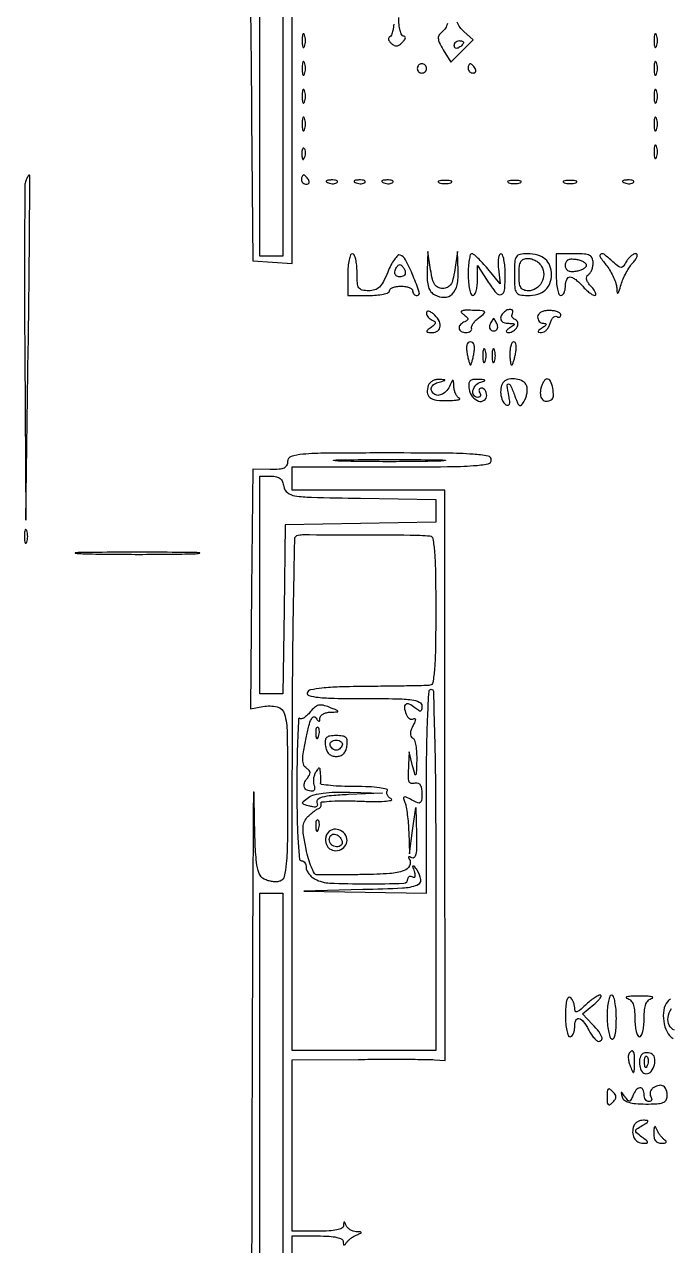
# Model space of a CAD drawing. Extents: x 21 to 512, y 29 to 785.
# Drawn here: x 21.2 to 160.5, y 222.9 to 486.5 of the extents above; entities that cross this region are included whole.
import ezdxf

# ---------------------------------------------------------------- set-up
doc = ezdxf.new("R2010")
doc.units = 0
doc.header["$MEASUREMENT"] = 0

msp = doc.modelspace()

# ---------------------------------------------------------------- linework, layer by layer
for points in [[(70.000114, 706.75, -0.000064), (70.026936, 552.551649, -0.002407)], [(254.013845, 563.209735, 0.000011), (254.016678, 584.980248, 0.000571)], [(254.000125, 508.75, 0.000018), (254.008642, 537.806015, 0.000026)], [(291.537705, 95.946429, -0.000003), (280.018619, 95.954561, -0.000002), (266.451701, 95.964286, -0.000002), (253.030786, 95.974017, -0.000004), (242, 95.982143)], [(69.742451, 493.061718, -0.015459), (70.026669, 486.471388, -0.000903), (70.235385, 466.362809), (70.5, 435.5), (74.75, 435.192502), (79, 434.885004), (79, 463.442502), (79, 492)], [(100.93431, 486.558794, -0.030733), (100.735191, 485.219271, -0.031188), (100.449147, 484.191201, -0.22438), (100.098522, 483.833333, 0.190444), (99.856117, 483.61616, 0.167246), (99.811008, 483.277558, 0.105138), (99.995423, 482.851496, 0.052646), (100.385658, 482.409418, 0.06916), (101.010462, 481.977999, 0.143033), (101.588748, 481.87153, 0.128857), (102.174517, 482.090923, 0.051237), (102.826562, 482.659418, 0.034438), (103.268196, 483.202752, 0.114545), (103.440134, 483.62637, 0.26122), (103.343619, 483.887887, 0.178414), (103.039427, 484, -0.290766), (102.637485, 484.255329, -0.046209), (102.305332, 485.175, -0.039041), (102.075286, 486.467121, -0.024542), (102, 488)], [(112.562488, 486.727069, -0.04307), (112.081919, 485.688729, -0.08987), (111.510598, 485.008796, 0.058966), (110.766371, 484.226206, 0.169715), (110.5437, 483.522008, 0.108854), (110.767821, 482.632502, 0.017473), (111.62926, 481.050467), (113.237323, 478.328232), (115.665387, 480.756296), (118.093451, 483.18436), (116.046725, 484.959475, -0.062484), (115.263192, 485.832301, -0.043032), (114.601226, 486.986508, -0.043213)], [(79, 220), (79, 225), (84.5, 225, -0.014236), (86.965728, 224.92978, -0.041508), (88.650705, 224.692486, -0.06852), (89.679898, 224.305444, -0.271924), (90.015313, 223.75, 0.032927), (90.05675, 223.220367, 0.317453), (90.203689, 223.065363, 0.27388), (90.421304, 223.141688, 0.027504), (90.765313, 223.600056, -0.055286), (91.154583, 224.06288, -0.029751), (91.724811, 224.544701, -0.02924), (92.371863, 224.97198, -0.040378), (93, 225.271109, 0.007959), (93.821466, 225.598874, 0.372485), (93.895856, 225.748231, 0.321499), (93.757502, 225.86421, 0.007048), (92.833333, 225.921053, -0.066802), (92.158453, 226.044375, -0.058853), (91.508087, 226.343997, -0.061888), (90.978657, 226.765948, -0.097999), (90.662281, 227.25, 0.009076), (90.382013, 227.909806, 0.295955), (90.242982, 228, 0.382689), (90.135242, 227.903389, 0.011437), (90.078947, 227.25, -0.26364), (89.71771, 226.696975, -0.06414), (88.653815, 226.310407, -0.040552), (86.950128, 226.071438, -0.014575), (84.5, 226), (79, 226), (79, 244.5), (79, 263), (93.25, 263.110691, -0.001306), (98.87296, 263.139682, -0.001743), (103.978492, 263.134871, -0.001216), (108.25976, 263.105496, -0.01795), (109.761888, 263.037568), (112.023777, 262.853753), (111.984707, 324.426877), (111.945637, 386), (95.472819, 386), (79, 386), (79, 388.5), (79, 391), (100.5, 391, 0.002008), (112.527554, 391.048294, 0.015407), (118.166667, 391.267442, 0.027792), (121.30133, 391.662043, 0.362199), (122, 392.5, 0.363766), (121.295503, 393.340203, 0.026801), (118.083333, 393.732955, 0.015065), (112.318097, 393.951839, 0.001955), (100, 394, 0.001551), (86.457283, 393.957999, 0.018989), (81.286353, 393.729416, 0.056905), (78.758848, 393.228008, 0.326201), (78, 392.188616, -0.113329), (77.796932, 391.304197, -0.172372), (77.240912, 390.756325, -0.093587), (76.173732, 390.483832, -0.019936), (74.25, 390.438616), (70.5, 390.5), (70.232875, 364.630149), (69.965749, 338.760298), (72.669494, 339.277152, -0.109713), (75.752352, 339.18566, -0.26762), (77.324323, 337.657688, -0.065857), (77.91091, 333.642928, -0.003389), (78, 320.5, -0.002507), (77.948687, 310.264651, -0.018259), (77.720253, 305.359827, -0.035749), (77.291118, 302.604782, -0.249597), (76.427558, 301.610575, -0.078555), (75.687133, 301.453053, -0.042996), (74.757551, 301.483841, -0.041527), (73.795392, 301.680938, -0.05163), (72.950539, 302.026471, -0.183284), (71.873313, 303.262503, -0.059414), (71.297494, 305.660921, -0.022713), (70.976313, 310.144261, -0.002328), (70.748383, 320.772885, 0.987869), (70.619692, 320.772295, 0.000655), (70.472005, 297.381722, 0.000537), (70.332849, 261.972076, 0.000253), (70.225401, 216.25)], [(160.676292, 276.11202, 0.078108), (160.050187, 275.560472, 0.135761), (159.241157, 273.762617, 0.075816), (159.2372, 271.345504, 0.076153), (159.951899, 269.049068, 0.140321), (161.25, 267.605977, 0.131634)], [(161.547699, 269.387492, -0.180751), (160.426072, 270.478978, -0.148332), (160.179863, 272.143402, -0.102871), (160.888921, 274.069845, -0.118372)]]:
    msp.add_lwpolyline(points, format="xyb")
msp.add_lwpolyline([(77, 494), (77, 465.25), (77, 436.5), (74.5, 436.5), (72, 436.5), (72, 516.619736)])
for points in [[(81.157895, 483, 0.017491), (81.189089, 482.10856, 0.078554), (81.306058, 481.601562, 0.447206), (81.474999, 481.540618, 0.174857), (81.662281, 481.75, 0.057986), (81.818615, 482.320008, 0.037979), (81.87034, 483, 0.037979), (81.818615, 483.679992, 0.057986), (81.662281, 484.25, 0.174857), (81.474999, 484.459382, 0.447206), (81.306058, 484.398438, 0.078554), (81.189089, 483.89144, 0.017491)], [(116, 482.559017, -0.151918), (115.934461, 482.34829, -0.038439), (115.70625, 482.066025, -0.035638), (115.382774, 481.768994, -0.029505), (115, 481.5, -0.082592), (114.6179, 481.343488, -0.161196), (114.29375, 481.3746, -0.182303), (114.078288, 481.586039, -0.108972), (114, 481.940983, -0.093332), (114.076123, 482.345238, -0.09642), (114.29375, 482.688914, -0.099167), (114.618444, 482.918938, -0.105053), (115, 483, -0.042167), (115.382849, 482.967655, -0.061769), (115.70625, 482.870461, -0.081139), (115.92554, 482.727648, -0.210953)], [(157.157895, 483, 0.017491), (157.189089, 482.10856, 0.078554), (157.306058, 481.601562, 0.447206), (157.474999, 481.540618, 0.174857), (157.662281, 481.75, 0.057986), (157.818615, 482.320008, 0.037979), (157.87034, 483, 0.037979), (157.818615, 483.679992, 0.057986), (157.662281, 484.25, 0.174857), (157.474999, 484.459382, 0.447206), (157.306058, 484.398438, 0.078554), (157.189089, 483.89144, 0.017491)], [(81.157895, 477, 0.017491), (81.189089, 476.10856, 0.078554), (81.306058, 475.601562, 0.447206), (81.474999, 475.540618, 0.174857), (81.662281, 475.75, 0.057986), (81.818615, 476.320008, 0.037979), (81.87034, 477, 0.037979), (81.818615, 477.679992, 0.057986), (81.662281, 478.25, 0.174857), (81.474999, 478.459382, 0.447206), (81.306058, 478.398438, 0.078554), (81.189089, 477.89144, 0.017491)], [(106, 477, 0.099038), (106.076342, 476.618362, 0.097945), (106.29375, 476.29375, 0.097945), (106.618362, 476.076342, 0.099038), (107, 476, 0.099038), (107.381638, 476.076342, 0.097945), (107.70625, 476.29375, 0.097945), (107.923658, 476.618362, 0.099038), (108, 477, 0.099038), (107.923658, 477.381638, 0.097945), (107.70625, 477.70625, 0.097945), (107.381638, 477.923658, 0.099038), (107, 478, 0.099038), (106.618362, 477.923658, 0.097945), (106.29375, 477.70625, 0.097945), (106.076342, 477.381638, 0.099038)], [(117, 477, 0.105053), (117.081062, 476.618444, 0.099167), (117.311086, 476.29375, 0.09642), (117.654762, 476.076123, 0.093332), (118.059017, 476, 0.108972), (118.413961, 476.078288, 0.182303), (118.6254, 476.29375, 0.161196), (118.656512, 476.6179, 0.082592), (118.5, 477, 0.029505), (118.231006, 477.382774, 0.035638), (117.933975, 477.70625, 0.038439), (117.65171, 477.934461, 0.151918), (117.440983, 478, 0.210953), (117.272352, 477.92554, 0.081139), (117.129539, 477.70625, 0.061769), (117.032345, 477.382849, 0.042167)], [(157.157895, 477, 0.017491), (157.189089, 476.10856, 0.078554), (157.306058, 475.601562, 0.447206), (157.474999, 475.540618, 0.174857), (157.662281, 475.75, 0.057986), (157.818615, 476.320008, 0.037979), (157.87034, 477, 0.037979), (157.818615, 477.679992, 0.057986), (157.662281, 478.25, 0.174857), (157.474999, 478.459382, 0.447206), (157.306058, 478.398438, 0.078554), (157.189089, 477.89144, 0.017491)], [(81.157895, 471, 0.017491), (81.189089, 470.10856, 0.078554), (81.306058, 469.601562, 0.447206), (81.474999, 469.540618, 0.174857), (81.662281, 469.75, 0.057986), (81.818615, 470.320008, 0.037979), (81.87034, 471, 0.037979), (81.818615, 471.679992, 0.057986), (81.662281, 472.25, 0.174857), (81.474999, 472.459382, 0.447206), (81.306058, 472.398438, 0.078554), (81.189089, 471.89144, 0.017491)], [(157.157895, 471, 0.017491), (157.189089, 470.10856, 0.078554), (157.306058, 469.601562, 0.447206), (157.474999, 469.540618, 0.174857), (157.662281, 469.75, 0.057986), (157.818615, 470.320008, 0.037979), (157.87034, 471, 0.037979), (157.818615, 471.679992, 0.057986), (157.662281, 472.25, 0.174857), (157.474999, 472.459382, 0.447206), (157.306058, 472.398438, 0.078554), (157.189089, 471.89144, 0.017491)], [(81.157895, 465, 0.017491), (81.189089, 464.10856, 0.078554), (81.306058, 463.601562, 0.447206), (81.474999, 463.540618, 0.174857), (81.662281, 463.75, 0.057986), (81.818615, 464.320008, 0.037979), (81.87034, 465, 0.037979), (81.818615, 465.679992, 0.057986), (81.662281, 466.25, 0.174857), (81.474999, 466.459382, 0.447206), (81.306058, 466.398438, 0.078554), (81.189089, 465.89144, 0.017491)], [(157.157895, 465, 0.017491), (157.189089, 464.10856, 0.078554), (157.306058, 463.601562, 0.447206), (157.474999, 463.540618, 0.174857), (157.662281, 463.75, 0.057986), (157.818615, 464.320008, 0.037979), (157.87034, 465, 0.037979), (157.818615, 465.679992, 0.057986), (157.662281, 466.25, 0.174857), (157.474999, 466.459382, 0.447206), (157.306058, 466.398438, 0.078554), (157.189089, 465.89144, 0.017491)], [(81.078947, 458.416667, 0.018894), (81.137993, 457.670344, 0.168741), (81.279315, 457.37858, 0.470617), (81.461564, 457.395823, 0.054073), (81.683114, 457.8125, 0.051402), (81.839148, 458.359369, 0.05415), (81.876576, 458.916927, 0.060344), (81.797407, 459.402231, 0.126455), (81.604167, 459.729167, 0.296942), (81.385309, 459.77538, 0.208169), (81.200665, 459.592839, 0.077125), (81.089945, 459.112848, 0.028489)], [(157.157895, 459, 0.017491), (157.189089, 458.10856, 0.078554), (157.306058, 457.601562, 0.447206), (157.474999, 457.540618, 0.174857), (157.662281, 457.75, 0.057986), (157.818615, 458.320008, 0.037979), (157.87034, 459, 0.037979), (157.818615, 459.679992, 0.057986), (157.662281, 460.25, 0.174857), (157.474999, 460.459382, 0.447206), (157.306058, 460.398438, 0.078554), (157.189089, 459.89144, 0.017491)], [(21.455718, 452.7452, 0.089934), (21.263527, 451.729569, 0.000447), (21.193123, 441.285407, 0.002019), (21.17159, 429.383743, 0.001275), (21.237941, 415.4952), (21.501676, 379.5), (22.000838, 416.750397, 0.000708), (22.172022, 431.034075, 0.001181), (22.270714, 443.058373, 0.000056), (22.332797, 453.885733, 0.416275), (22.218615, 454.000397, 0.234978), (22.082706, 453.932553, 0.025029), (21.878443, 453.631519, 0.026665), (21.660649, 453.225947, 0.018274)], [(81, 453, 0.105053), (81.081062, 452.618444, 0.099167), (81.311086, 452.29375, 0.09642), (81.654762, 452.076123, 0.093332), (82.059017, 452, 0.108972), (82.413961, 452.078288, 0.182303), (82.6254, 452.29375, 0.161196), (82.656512, 452.6179, 0.082592), (82.5, 453, 0.029505), (82.231006, 453.382774, 0.035638), (81.933975, 453.70625, 0.038439), (81.65171, 453.934461, 0.151918), (81.440983, 454, 0.210953), (81.272352, 453.92554, 0.081139), (81.129539, 453.70625, 0.061769), (81.032345, 453.382849, 0.042167)], [(86.8125, 452.316886, 0.051402), (87.359369, 452.160852, 0.05415), (87.916927, 452.123424, 0.060344), (88.402231, 452.202593, 0.126455), (88.729167, 452.395833, 0.296942), (88.77538, 452.614691, 0.208169), (88.592839, 452.799335, 0.077125), (88.112848, 452.910055, 0.028489), (87.416667, 452.921053, 0.018894), (86.670344, 452.862007, 0.168741), (86.37858, 452.720685, 0.470617), (86.395823, 452.538436, 0.054073)], [(92.8125, 452.316886, 0.051402), (93.359369, 452.160852, 0.05415), (93.916927, 452.123424, 0.060344), (94.402231, 452.202593, 0.126455), (94.729167, 452.395833, 0.296942), (94.77538, 452.614691, 0.208169), (94.592839, 452.799335, 0.077125), (94.112848, 452.910055, 0.028489), (93.416667, 452.921053, 0.018894), (92.670344, 452.862007, 0.168741), (92.37858, 452.720685, 0.470617), (92.395823, 452.538436, 0.054073)], [(98.8125, 452.316886, 0.051402), (99.359369, 452.160852, 0.05415), (99.916927, 452.123424, 0.060344), (100.402231, 452.202593, 0.126455), (100.729167, 452.395833, 0.296942), (100.77538, 452.614691, 0.208169), (100.592839, 452.799335, 0.077125), (100.112848, 452.910055, 0.028489), (99.416667, 452.921053, 0.018894), (98.670344, 452.862007, 0.168741), (98.37858, 452.720685, 0.470617), (98.395823, 452.538436, 0.054073)], [(110.75, 452.337719, 0.057986), (111.320008, 452.181385, 0.037979), (112, 452.12966, 0.037979), (112.679992, 452.181385, 0.057986), (113.25, 452.337719, 0.174857), (113.459382, 452.525001, 0.447206), (113.398438, 452.693942, 0.078554), (112.89144, 452.810911, 0.017491), (112, 452.842105, 0.017491), (111.10856, 452.810911, 0.078554), (110.601562, 452.693942, 0.447206), (110.540618, 452.525001, 0.174857)], [(125.75, 452.337719, 0.057986), (126.320008, 452.181385, 0.037979), (127, 452.12966, 0.037979), (127.679992, 452.181385, 0.057986), (128.25, 452.337719, 0.174857), (128.459382, 452.525001, 0.447206), (128.398438, 452.693942, 0.078554), (127.89144, 452.810911, 0.017491), (127, 452.842105, 0.017491), (126.10856, 452.810911, 0.078554), (125.601562, 452.693942, 0.447206), (125.540618, 452.525001, 0.174857)], [(137.75, 452.337719, 0.057986), (138.320008, 452.181385, 0.037979), (139, 452.12966, 0.037979), (139.679992, 452.181385, 0.057986), (140.25, 452.337719, 0.174857), (140.459382, 452.525001, 0.447206), (140.398438, 452.693942, 0.078554), (139.89144, 452.810911, 0.017491), (139, 452.842105, 0.017491), (138.10856, 452.810911, 0.078554), (137.601562, 452.693942, 0.447206), (137.540618, 452.525001, 0.174857)], [(150.8125, 452.316886, 0.051402), (151.359369, 452.160852, 0.05415), (151.916927, 452.123424, 0.060344), (152.402231, 452.202593, 0.126455), (152.729167, 452.395833, 0.296942), (152.77538, 452.614691, 0.208169), (152.592839, 452.799335, 0.077125), (152.112848, 452.910055, 0.028489), (151.416667, 452.921053, 0.018894), (150.670344, 452.862007, 0.168741), (150.37858, 452.720685, 0.470617), (150.395823, 452.538436, 0.054073)], [(91, 432.5), (91, 428), (95.5, 428, 0.020945), (97.224757, 428.072283, 0.033738), (98.678125, 428.29375, 0.036969), (99.732972, 428.611488, 0.31052), (100, 429, -0.226478), (100.182831, 429.382936, -0.074992), (100.734375, 429.70625, -0.057076), (101.542644, 429.926884, -0.038131), (102.5, 430, -0.038131), (103.457356, 429.926884, -0.057076), (104.265625, 429.70625, -0.074992), (104.817169, 429.382936, -0.226478), (105, 429, 0.094842), (105.07306, 428.618298, 0.09686), (105.281705, 428.29375, 0.098869), (105.593063, 428.076492, 0.1034), (105.958994, 428, 0.512667), (106.443608, 428.67405, 0.018062), (105.119629, 432.188914, 0.018746), (103.48596, 435.715162, 0.196915), (102.304636, 436.731788, 0.280616), (101.795268, 436.614986, 0.042937), (101.085082, 435.792745, 0.037485), (100.329423, 434.564785, 0.024031), (99.633319, 433.041593, -0.023107), (98.697632, 430.98411, -0.08083), (97.836737, 429.814045, -0.116317), (96.834916, 429.208659, -0.078151), (95.508097, 429, -0.05404), (94.113594, 429.151158, -0.201356), (93.406756, 429.648709, -0.124516), (93.075016, 430.676204, -0.016137), (93, 433, 0.023598), (92.92761, 434.532944, 0.037669), (92.70625, 435.825, 0.04382), (92.387127, 436.748945, 0.295869), (92, 437, 0.31052), (91.611488, 436.732972, 0.036969), (91.29375, 435.678125, 0.033738), (91.072283, 434.224757, 0.020945)], [(108.141905, 433.285184, 0.022652), (108.165893, 431.224515, 0.06244), (108.427805, 429.798593, 0.090851), (108.952777, 428.808598, 0.103017), (109.775823, 428.119976, 0.12446), (111.879863, 427.596711, 0.200368), (113.557153, 428.304662, 0.144308), (114.601334, 430.265767, 0.059169), (114.858095, 433.29969), (114.716189, 437.5), (114.108095, 433.5, -0.021568), (113.711712, 431.482464, -0.085374), (113.212567, 430.326012, -0.14232), (112.506001, 429.718379, -0.107289), (111.5, 429.5, -0.107289), (110.493999, 429.718379, -0.14232), (109.787433, 430.326012, -0.085374), (109.288288, 431.482464, -0.021568), (108.891905, 433.5), (108.283811, 437.5)], [(117, 432.5, 0.020945), (117.072283, 430.775243, 0.033738), (117.29375, 429.321875, 0.036969), (117.611488, 428.267028, 0.31052), (118, 428, 0.265986), (118.386149, 428.22106, 0.056987), (118.711199, 428.954687, 0.045411), (118.937739, 430.004829, 0.02914), (119.016847, 431.25), (119.033694, 434.5), (121.115048, 431.25, 0.023307), (123.025035, 428.553071, 0.314623), (124.119592, 428.216472, 0.301347), (124.850435, 429.131191, 0.022188), (125, 432.5, 0.019405), (124.933034, 434.224862, 0.031407), (124.727641, 435.678125, 0.032946), (124.433904, 436.743345, 0.319187), (124.07282, 437, 0.303288), (123.742324, 436.779221, 0.057351), (123.532606, 436.045313, 0.044181), (123.453256, 434.995681, 0.026663), (123.535794, 433.75), (123.925948, 430.5), (121.212974, 433.759015, 0.012773), (120.119115, 435.006787, 0.017953), (119.076624, 436.058046, 0.014334), (118.173542, 436.85816, 0.178967), (117.75, 437.009015, 0.337292), (117.455852, 436.779479, 0.023183), (117.220313, 435.680773, 0.025545), (117.054089, 434.225706, 0.015668)], [(127, 432.5, 0.012309), (127.06817, 429.731301, 0.127526), (127.405556, 428.651786, 0.213217), (128.158693, 428.143083, 0.043506), (129.8, 428, 0.066501), (132.008687, 428.295066, 0.112406), (133.649163, 429.168994, 0.123804), (134.648893, 430.596091, 0.091436), (135, 432.5, 0.091436), (134.648893, 434.403909, 0.123804), (133.649163, 435.831006, 0.112406), (132.008687, 436.704934, 0.066501), (129.8, 437, 0.043506), (128.158693, 436.856917, 0.213217), (127.405556, 436.348214, 0.127526), (127.06817, 435.268699, 0.012309)], [(132.865518, 434.275823, -0.130228), (133.310982, 432.539987, -0.124362), (132.851108, 430.777585, -0.127634), (131.623635, 429.477278, -0.141001), (129.964816, 429, -0.091502), (128.986746, 429.180501, -0.175332), (128.390344, 429.695334, -0.105632), (128.082105, 430.68809, -0.022645), (128, 432.5, -0.022703), (128.082075, 434.306697, -0.104777), (128.389308, 435.301353, -0.174503), (128.982256, 435.818156, -0.093108), (129.95031, 436, -0.077675), (130.767892, 435.872218, -0.056065), (131.611155, 435.493523, -0.055911), (132.351802, 434.935362, -0.075914)], [(136, 432.5, 0.020945), (136.072283, 430.775243, 0.033738), (136.29375, 429.321875, 0.036969), (136.611488, 428.267028, 0.31052), (137, 428, 0.191087), (137.381882, 428.151477, 0.088204), (137.70625, 428.5875, 0.068025), (137.926307, 429.234582, 0.048028), (138, 430, -0.048517), (138.074444, 430.765395, -0.068517), (138.296625, 431.4125, -0.088701), (138.6242, 431.848364, -0.189564), (139.009787, 432, -0.127085), (139.510716, 431.870589, -0.032011), (140.225983, 431.4125, -0.030587), (141.002283, 430.765521, -0.026696), (141.732028, 430, 0.02472), (142.456087, 429.234415, 0.029121), (143.215443, 428.5875, 0.030089), (143.907926, 428.126621, 0.132534), (144.377228, 428, 0.367479), (144.57581, 428.168735, 0.139619), (144.530693, 428.558337, 0.060226), (144.185999, 429.170192, 0.02556), (143.589845, 429.900723, -0.033354), (142.904575, 430.767678, -0.088133), (142.57863, 431.485219, -0.147656), (142.602538, 432.045851, -0.172019), (142.934857, 432.45974, 0.106288), (143.343189, 432.852022, 0.051232), (143.687114, 433.494824, 0.04754), (143.921048, 434.267728, 0.049765), (144, 435.059017, 0.101924), (143.798103, 436.039162, 0.180092), (143.234797, 436.628689, 0.095616), (142.125666, 436.925073, 0.017619), (140, 437), (136, 437)], [(142.5, 434.5, -0.193098), (142.336986, 434.093637, -0.069458), (141.839063, 433.699882, -0.056112), (141.111213, 433.376325, -0.041303), (140.25, 433.180449, -0.04615), (139.235757, 433.13087, -0.12236), (138.544437, 433.334837, -0.161672), (138.143128, 433.792563, -0.100145), (138, 434.5, -0.100145), (138.143128, 435.207437, -0.161672), (138.544437, 435.665163, -0.12236), (139.235757, 435.86913, -0.04615), (140.25, 435.819551, -0.041303), (141.111213, 435.623675, -0.056112), (141.839063, 435.300118, -0.069458), (142.336986, 434.906363, -0.193098)], [(146.92742, 434.365141, -0.032328), (147.727053, 433.20103, -0.027687), (148.416428, 431.88295, -0.028642), (148.908405, 430.611737, -0.067949), (149.085953, 429.615141, 0.015485), (149.159444, 428.590218, 0.591136), (149.329638, 428.518163, 0.149026), (149.558697, 428.847533, 0.005158), (150.028206, 430.35745, -0.030428), (150.480831, 431.589785, -0.020742), (151.136084, 432.93146, -0.020953), (151.879036, 434.17741, -0.039013), (152.597241, 435.10745, 0.030567), (153.178941, 435.835012, 0.075834), (153.482178, 436.444063, 0.180141), (153.464542, 436.828171, 0.300716), (153.204678, 437, 0.122977), (152.711654, 436.876877, 0.051487), (152.139799, 436.492052, 0.046753), (151.583728, 435.932346, 0.044654), (151.131679, 435.270814, -0.029951), (150.496496, 434.280034, -0.239641), (150.027638, 434.041627, -0.171109), (149.457411, 434.242655, -0.014424), (148.253248, 435.270814, 0.016206), (146.344832, 436.88857, 0.328628), (145.629856, 436.914124, 0.412864), (145.513205, 436.302333, 0.017961)], [(102.905454, 432.145833, -0.105435), (101.971294, 432.032286, -0.21625), (101.342919, 432.387974, -0.203585), (101.173645, 433.11717, -0.095285), (101.524864, 434.040232, -0.060422), (101.915023, 434.5284, -0.226851), (102.276151, 434.651965, -0.186249), (102.650668, 434.454721, -0.040481), (103.092954, 433.856763, -0.059411), (103.358425, 433.28882, -0.10734), (103.411849, 432.780462, -0.141913), (103.250559, 432.389303, -0.142632)], [(108, 424.205778, 0.105376), (108.092727, 423.770681, 0.065059), (108.367188, 423.322915, 0.060931), (108.772066, 422.930898, 0.065615), (109.25, 422.659464, -0.068328), (109.771084, 422.35979, -0.274217), (109.901057, 422.031686, -0.172412), (109.686265, 421.63811, -0.02856), (109, 421.091444, 0.011504), (108.163925, 420.470823, 0.292297), (108.073311, 420.215056, 0.33149), (108.268171, 420.050143, 0.013356), (109.25, 420.015313, 0.163938), (110.419898, 420.398123, 0.220188), (110.94377, 421.365978, 0.152901), (110.614666, 422.706204, 0.083651), (109.5, 424, 0.032634), (108.881953, 424.448246, 0.10688), (108.410393, 424.619997, 0.243419), (108.123281, 424.518042, 0.190254)], [(116.039519, 423.86297, -0.028658), (116.712459, 423.335553, -0.179739), (116.915734, 422.957248, -0.274555), (116.781517, 422.638484, -0.062809), (116.25, 422.340536, 0.104685), (115.317645, 421.710755, 0.222182), (115.041014, 420.905368, 0.250343), (115.486728, 420.249674, 0.121387), (116.5, 420, 0.061692), (117.05537, 420.068785, 0.098541), (117.485938, 420.273017, 0.13259), (117.72498, 420.576105, 0.168295), (117.75, 420.929418, -0.170096), (117.783792, 421.383987, -0.050352), (118.130514, 422.001252, -0.044161), (118.688972, 422.663376, -0.035288), (119.39643, 423.273075, 0.017184), (120.485477, 424.14501, 0.431702), (120.501375, 424.488619, 0.189689), (120.041407, 424.697924, 0.005923), (117.935949, 424.782758, 0.010518), (116.275446, 424.795029, 0.109924), (115.616686, 424.638967, 0.473274), (115.544542, 424.337825, 0.078762)], [(124.666667, 424.333333, 0.093259), (124.080466, 423.475415, 0.21461), (124.087633, 422.710598, 0.201788), (124.673096, 422.175599, 0.083546), (125.75, 421.984687, -0.011938), (126.728916, 421.952739, -0.327416), (126.916542, 421.798096, -0.309569), (126.830411, 421.563444, -0.011213), (126, 421, 0.027275), (125.445888, 420.597454, 0.147021), (125.239151, 420.292684, 0.37991), (125.327599, 420.095709, 0.102799), (125.690983, 420.015313, 0.147186), (126.78445, 420.329055, 0.127459), (127.596687, 421.208742, 0.180264), (127.72646, 422.161992, 0.262719), (127.17082, 422.776393, -0.086233), (126.761988, 422.996454, -0.116487), (126.501169, 423.323618, -0.129238), (126.429944, 423.706212, -0.120726), (126.552786, 424.08541, 0.22046), (126.620981, 424.652898, 0.289103), (126.228907, 424.978842, 0.139026), (125.433805, 424.862262, 0.091134)], [(132, 423.375, 0.089486), (132.094924, 422.848861, 0.094105), (132.367188, 422.399408, 0.098497), (132.773083, 422.095856, 0.108806), (133.25, 421.984687, -0.066727), (133.704915, 421.918023, -0.405416), (133.8125, 421.730859, -0.167501), (133.621859, 421.440231, -0.021149), (133, 421, 0.014205), (132.274204, 420.501169, 0.198224), (132.112016, 420.235963, 0.416267), (132.237409, 420.064489, 0.034788), (132.84362, 420.015313, 0.132724), (133.396139, 420.157873, 0.074531), (133.945322, 420.588694, 0.065657), (134.40829, 421.229467, 0.059764), (134.70731, 421.988753, -0.047293), (134.971073, 422.710675, -0.082294), (135.334963, 423.232402, -0.124503), (135.735052, 423.477599, -0.21724), (136.11369, 423.429736, 0.082071), (136.452372, 423.290599, 0.16061), (136.739646, 423.317241, 0.182681), (136.930541, 423.503219, 0.109704), (137, 423.815983, 0.23727), (136.819937, 424.17407, 0.070466), (136.265625, 424.475633, 0.053907), (135.4575, 424.681841, 0.035547), (134.5, 424.75, 0.048485), (133.505474, 424.653334, 0.077418), (132.704545, 424.3625, 0.102695), (132.185888, 423.918934, 0.166156)], [(121.70233, 421.666667, 0.090826), (121.606966, 421.157796, 0.136649), (121.72559, 420.725, 0.147408), (122.041183, 420.43744, 0.112027), (122.5, 420.333333, 0.112027), (122.958817, 420.43744, 0.147408), (123.27441, 420.725, 0.136649), (123.393034, 421.157796, 0.090826), (123.29767, 421.666667, 0.017491), (123.080861, 422.177494, 0.025698), (122.8523, 422.608333, 0.023571), (122.638868, 422.929687, 0.238735), (122.5, 423, 0.238735), (122.361132, 422.929687, 0.023571), (122.1477, 422.608333, 0.025698), (121.919139, 422.177494, 0.017491)], [(116.755249, 415.5, 0.00965), (116.957697, 414.541639, 0.015513), (117.171156, 413.734375, 0.009351), (117.376861, 413.08827, 0.321393), (117.5, 413, 0.321393), (117.623139, 413.08827, 0.009351), (117.828844, 413.734375, 0.015513), (118.042303, 414.541639, 0.00965), (118.244751, 415.5, 0.036085), (118.368022, 416.551103, 0.083729), (118.271352, 417.336537, 0.135869), (117.970172, 417.81734, 0.187425), (117.5, 418, 0.187425), (117.029828, 417.81734, 0.135869), (116.728648, 417.336537, 0.083729), (116.631978, 416.551103, 0.036085)], [(120.157895, 415, 0.017491), (120.189089, 414.10856, 0.078554), (120.306058, 413.601562, 0.447206), (120.474999, 413.540618, 0.174857), (120.662281, 413.75, 0.057986), (120.818615, 414.320008, 0.037979), (120.87034, 415, 0.037979), (120.818615, 415.679992, 0.057986), (120.662281, 416.25, 0.174857), (120.474999, 416.459382, 0.447206), (120.306058, 416.398438, 0.078554), (120.189089, 415.89144, 0.017491)], [(122.157895, 415, 0.017491), (122.189089, 414.10856, 0.078554), (122.306058, 413.601562, 0.447206), (122.474999, 413.540618, 0.174857), (122.662281, 413.75, 0.057986), (122.818615, 414.320008, 0.037979), (122.87034, 415, 0.037979), (122.818615, 415.679992, 0.057986), (122.662281, 416.25, 0.174857), (122.474999, 416.459382, 0.447206), (122.306058, 416.398438, 0.078554), (122.189089, 415.89144, 0.017491)], [(126, 415.5, 0.014412), (126.027631, 414.541581, 0.023639), (126.11263, 413.734375, 0.020244), (126.232649, 413.119163, 0.347462), (126.383423, 413, 0.300822), (126.556361, 413.114399, 0.017542), (126.7946, 413.734375, 0.021857), (127.033865, 414.5418, 0.013875), (127.244751, 415.5, 0.031701), (127.365641, 416.458177, 0.053628), (127.329256, 417.265625, 0.076393), (127.156008, 417.816555, 0.285831), (126.861328, 418, 0.249889), (126.530586, 417.823693, 0.064968), (126.253015, 417.265625, 0.050289), (126.062724, 416.457653, 0.032714)], [(108.380002, 408.547887, 0.109434), (108.154568, 407.040032, 0.215785), (108.717944, 405.995526, 0.134173), (110.16086, 405.411925, 0.036499), (112.641136, 405.301166, 0.010409), (113.969561, 405.366519, 0.030325), (114.879849, 405.486088, 0.13714), (115.175177, 405.633814, 0.573706), (115.143253, 405.785582, -0.139616), (114.699443, 406.088682, -0.061798), (114.31264, 406.691181, -0.054313), (114.036012, 407.476267, -0.048495), (113.921053, 408.333333, 0.011876), (113.862633, 409.303048, 0.173916), (113.722629, 409.609685, 0.506807), (113.537448, 409.583578, 0.032225), (113.271109, 409, -0.067937), (112.601123, 407.771826, -0.084195), (111.665446, 406.868611, -0.106061), (110.665958, 406.459608, -0.184726), (109.797746, 406.625, -0.129151), (109.140296, 407.316249, -0.214241), (109.07604, 408.104253, -0.16616), (109.649177, 408.827604, -0.079121), (110.75, 409.310674, 0.00218), (111.903211, 409.617417, 0.354061), (111.975405, 409.717293, 0.376975), (111.892099, 409.802233, 0.002269), (110.718615, 409.883999, 0.077179), (109.996004, 409.819497, 0.069108), (109.296826, 409.539366, 0.072007), (108.726541, 409.094169, 0.099776)], [(117.180449, 407.760216, 0.133119), (117.85939, 406.182577, 0.141895), (119.228011, 405.210021, 0.237258), (120.438956, 405.368333, 0.248668), (121, 406.426676, 0.065509), (120.920857, 407.02814, 0.082885), (120.688914, 407.537836, 0.099093), (120.344839, 407.878766, 0.146859), (119.940983, 408, 0.108972), (119.586039, 407.921712, 0.182303), (119.3746, 407.70625, 0.161196), (119.343488, 407.3821, 0.082592), (119.5, 407, -0.082592), (119.656512, 406.6179, -0.161196), (119.6254, 406.29375, -0.182303), (119.413961, 406.078288, -0.108972), (119.059017, 406, -0.253714), (118.230448, 406.449365, -0.198204), (118.038491, 407.471844, -0.135514), (118.642117, 408.645166, -0.143638), (119.75, 409.310674, 0.014451), (120.54412, 409.542911, 0.559188), (120.579949, 409.690831, 0.18019), (120.315888, 409.812621, 0.006406), (119.180449, 409.883999, 0.042468), (118.010108, 409.843117, 0.175675), (117.388361, 409.529162, 0.1808), (117.122572, 408.896381, 0.04544)], [(124.666667, 409.333333, 0.149344), (124.110343, 408.287567, 0.072442), (124.037321, 406.760218, 0.072938), (124.40133, 405.288545, 0.158591), (125.144989, 404.410392, 0.153751), (125.606717, 404.29325, 0.308312), (125.891769, 404.512105, 0.106716), (125.960723, 405.164774, 0.020382), (125.78366, 406.351375, -0.011226), (125.407739, 408.589184, -0.480568), (125.695767, 408.897135, -0.280703), (126.171631, 408.55419, -0.008919), (127.095069, 406.25, 0.010233), (127.752042, 404.623094, 0.186765), (128.135479, 404.230447, 0.357439), (128.531572, 404.335217, 0.028864), (129.154, 405.310739, 0.050355), (129.500955, 406.109912, 0.042034), (129.70745, 407.012356, 0.043841), (129.753651, 407.878364, 0.083211), (129.615066, 408.560739, 0.177941), (128.83376, 409.454069, 0.086494), (127.378045, 409.948526, 0.084151), (125.800075, 409.927967, 0.152277)], [(132.710511, 408.000996, 0.085367), (132.591532, 406.612106, 0.157342), (133.02555, 405.576879, 0.209309), (133.872799, 405.168634, 0.148562), (134.90612, 405.441979, 0.247957), (135.404021, 406.289598, 0.060383), (135.277393, 407.960979, 0.061815), (134.7618, 409.518341, 0.289616), (134, 410, 0.198505), (133.669166, 409.863268, 0.053568), (133.304934, 409.412793, 0.045579), (132.966886, 408.766311, 0.033745)], [(110.75, 392.253787, -0.004709), (105.856229, 392.153569, -0.002765), (100, 392.121189, -0.002765), (94.143771, 392.153569, -0.004709), (89.25, 392.253787, -0.030429), (87.966721, 392.370542, -0.913149), (87.973438, 392.480811, -0.006231), (92.290323, 392.556073, -0.001243), (100, 392.575237, -0.001243), (107.709677, 392.556073, -0.006231), (112.026563, 392.480811, -0.913149), (112.033279, 392.370542, -0.030429)], [(77.180449, 386.75, 0.197814), (77.943818, 385.452099, 0.124978), (79.584878, 384.758506, 0.03165), (83.130182, 384.445951, 0.001937), (93.75, 384.225229), (110, 383.950457), (110, 381.5), (110, 379.049543), (93.75, 378.774771), (77.5, 378.5), (77.227441, 360.25), (76.954883, 342), (74.477441, 342), (72, 342), (72, 365.5), (72, 389), (74.430449, 389, -0.054795), (75.580071, 388.873634, -0.117225), (76.378386, 388.485692, -0.122993), (76.893226, 387.794654, -0.063704)], [(21.157895, 376, 0.017491), (21.189089, 375.10856, 0.078554), (21.306058, 374.601562, 0.447206), (21.474999, 374.540618, 0.174857), (21.662281, 374.75, 0.057986), (21.818615, 375.320008, 0.037979), (21.87034, 376, 0.037979), (21.818615, 376.679992, 0.057986), (21.662281, 377.25, 0.174857), (21.474999, 377.459382, 0.447206), (21.306058, 377.398438, 0.078554), (21.189089, 376.89144, 0.017491)], [(108.75, 376.100084, -0.347963), (109.38935, 375.504929, -0.018497), (109.728905, 372.551689, -0.01577), (109.943143, 367.892142, -0.003602), (110, 360, -0.003628), (109.942837, 352.121338, -0.015691), (109.728204, 347.447472, -0.018188), (109.388593, 344.471929, -0.33843), (108.75, 343.855029, -0.023547), (107.85521, 343.79375, -0.00075), (104.219793, 343.721791, -0.001452), (99.931455, 343.655798, -0.001007), (95.083337, 343.605029, 0.005319), (89.188817, 343.492453, 0.018868), (85.416877, 343.237591, 0.022545), (82.946408, 342.863511, 0.269687), (82.250004, 342.25, 0.435378), (82.590892, 341.625271, 0.036931), (84.605519, 341.266556, 0.021258), (88.144118, 341.054446, 0.00434), (94.416667, 341, -0.003511), (101.553655, 340.949879, -0.028554), (104.811054, 340.717766, -0.077538), (106.450845, 340.240916, -0.291086), (107, 339.377555, -0.035131), (106.942388, 338.558602, -0.30932), (106.710057, 338.30438, -0.214509), (106.307702, 338.382689, -0.019474), (105.475834, 339.020056, 0.055625), (104.278768, 339.807056, 0.281321), (103.515665, 339.747403, 0.279493), (103.217048, 339.039604, 0.055198), (103.581246, 337.648872, 0.065088), (103.895593, 337.068507, 0.095872), (104.317276, 336.673106, 0.122473), (104.77625, 336.521845, 0.158353), (105.204553, 336.626421, -0.210682), (105.480086, 336.664767, -0.355999), (105.606044, 336.484463, -0.084134), (105.4793, 335.971254, -0.020354), (105.097064, 335.181365, 0.034749), (104.676572, 334.244617, 0.078974), (104.526762, 333.485468, 0.116295), (104.640598, 332.907093, 0.148921), (104.997296, 332.501671, -0.180366), (105.379484, 332.009559, -0.030415), (105.670701, 330.832903, -0.029905), (105.853628, 329.341147, -0.022616), (105.881685, 327.690983, -0.001479), (105.794889, 324.908237, -0.151935), (105.669328, 324.548369, -0.626997), (105.504058, 324.57956, -0.003756), (105, 326.5), (104.23663, 329.5), (104.118315, 326.75, 0.006234), (104.035786, 324.047532, 0.092453), (104.191981, 323.117087, 0.280752), (104.642269, 322.758374, 0.082014), (105.565577, 322.793837, -0.143594), (106.182174, 322.742425, -0.161848), (106.639436, 322.365537, -0.102541), (106.915141, 321.624481, -0.03797), (107, 320.508653, -0.019852), (106.94087, 319.019921, -0.230356), (106.653053, 318.531176, -0.25111), (106.10924, 318.480056, -0.023273), (104.84837, 319.08115, 0.010542), (103.612478, 319.709427, 0.202365), (103.190749, 319.730485, 0.389207), (103.04823, 319.456071, 0.025778), (103.34837, 318.534546, -0.048489), (103.610529, 317.585469, -0.011562), (103.854733, 315.963961, -0.01178), (104.049089, 314.079962, -0.0114), (104.157104, 312.168213), (104.314207, 307.5), (105, 312.5), (105.685793, 317.5), (105.842896, 311.690983, -0.010107), (105.861443, 308.973793, -0.045008), (105.697037, 307.388578, -0.129627), (105.350881, 306.674018, -0.369408), (104.845492, 306.595492, 0.031573), (104.43164, 306.816474, 0.20961), (104.202999, 306.819694, 0.387301), (104.134867, 306.672157, 0.061872), (104.279508, 306.356763, -0.257281), (104.351714, 304.911957, -0.199319), (103.150654, 303.850849, -0.065681), (100.06938, 303.229591, -0.013291), (94.481324, 302.99922, -0.00086), (90.954996, 302.953721, -0.00119), (87.791903, 302.925874, -0.000738), (85.130257, 302.912702, -0.01486), (84.320898, 302.933947, -0.257739), (83.797943, 303.262148, -0.027707), (83.152728, 304.596351, -0.028553), (82.523033, 306.388163, -0.019043), (81.999909, 308.50044, -0.010909), (81.436894, 311.544739, -0.054281), (81.3456, 313.278723, -0.096643), (81.650793, 314.481257, -0.086255), (82.393297, 315.536154, -0.016809), (83.038729, 316.139589, -0.018062), (83.708388, 316.683388, -0.017903), (84.314173, 317.106897, -0.077171), (84.714286, 317.285714, 0.111376), (84.99203, 317.433179, 0.105978), (85.185572, 317.687928, 0.100467), (85.264214, 318.011713, 0.090183), (85.21532, 318.35404, -0.478995), (85.42481, 318.679687, -0.011172), (87.500785, 318.853207, -0.016382), (90.169004, 318.928704, -0.009332), (93.395389, 318.85404, 0.008294), (96.547366, 318.774549, 0.01844), (98.947357, 318.842366, 0.031696), (100.363147, 319.025298, 0.698861), (100.409037, 319.31146, -0.064819), (99.897548, 319.691761, -0.085245), (99.554586, 320.16025, -0.10382), (99.42934, 320.640831, -0.151549), (99.537985, 321.06146, 0.509017), (99.380146, 321.447532, 0.026844), (97.847201, 321.738144, 0.023109), (95.56942, 321.937888, 0.010315), (92.559017, 322, -0.009315), (89.668833, 322.053851, -0.015801), (87.255247, 322.220312, -0.009789), (85.339499, 322.451384, -0.419198), (85.118421, 322.75, 0.031016), (85.155273, 323.138435, 0.009846), (85.162772, 323.720313, 0.009787), (85.145611, 324.370706, 0.010742), (85.103108, 325, 0.017476), (85.002508, 325.807984, 0.34359), (84.830703, 325.968061, 0.266962), (84.589916, 325.856583, 0.012771), (84.077207, 325.090684, 0.06042), (83.773839, 324.452386, 0.046657), (83.59824, 323.701528, 0.047824), (83.567767, 322.957162, 0.078095), (83.699509, 322.340684, -0.061369), (83.827158, 321.827567, -0.107612), (83.786633, 321.393826, -0.150666), (83.588892, 321.10887, -0.167817), (83.273655, 321, -0.1039), (82.223651, 321.220571, -0.197698), (81.634952, 321.832172, -0.181591), (81.620038, 322.725617, -0.087762), (82.194374, 323.734206, 0.039032), (82.717692, 324.475515, 0.147267), (82.853624, 325.020947, 0.179881), (82.655213, 325.484868, 0.06437), (82.087723, 325.945784, -0.162646), (81.51058, 326.638334, -0.090094), (81.297729, 327.729886, -0.045004), (81.433168, 329.483762, -0.009419), (82.003117, 332.515015, -0.010619), (82.603252, 335.125976, -0.049202), (83.126967, 336.581046, -0.184489), (83.612292, 337.044275, -0.366036), (84.08578, 336.895446, 0.017616), (84.51464, 336.268181, 0.196329), (84.768019, 336.113482, 0.407525), (84.933695, 336.230151, 0.04279), (84.984687, 336.75, -0.171213), (85.161412, 337.232062, -0.088946), (85.656439, 337.651432, -0.071142), (86.388119, 337.946542, -0.053342), (87.25, 338.063386, 0.003923), (88.752359, 338.117509, 0.468786), (88.855606, 338.253266, 0.243558), (88.699444, 338.437045, 0.00229), (87.006158, 339.121365, 0.039255), (85.647408, 339.543193, 0.116804), (84.679081, 339.533506, 0.119951), (83.833164, 339.091692, 0.04254), (82.8803, 338.100504, -0.032231), (82.209677, 337.373526, -0.052215), (81.544347, 336.860431, -0.070993), (80.980923, 336.614986, -0.269905), (80.624142, 336.709191, 0.649733), (80.372298, 336.612386, 0.002494), (80.183342, 332.547908, 0.006628), (80.044611, 327.631872, 0.003739), (80, 321.666667, 0.004751), (80.062606, 315.078761, 0.011185), (80.265957, 310.166667, 0.006106), (80.551819, 306.410311, 0.38862), (81, 306, -0.14491), (81.381345, 305.887108, -0.099365), (81.70625, 305.56971, -0.083557), (81.925212, 305.095134, -0.066486), (82, 304.535184, 0.109236), (82.14073, 303.898714, 0.055878), (82.568188, 303.196572, 0.051633), (83.194433, 302.539885, 0.053689), (83.934259, 302.035184, 0.112335), (87.088483, 301.170154, 0.01128), (94.942177, 301.002283, 0.006496), (103.083953, 301.117736, 0.406278), (104, 302.059017, -0.107279), (104.077206, 302.41471, -0.18139), (104.290385, 302.62748, -0.162559), (104.610882, 302.660692, -0.083829), (104.988546, 302.507079, 0.148092), (105.328131, 302.416914, 0.311526), (105.536971, 302.571922, 0.128291), (105.568827, 303.006921, 0.032703), (105.394213, 303.698062, -0.003957), (105.066289, 304.739911, -0.342838), (105.121222, 304.884302, -0.386947), (105.262827, 304.856818, -0.004273), (105.890355, 304, -0.128181), (106.69074, 301.92795, -0.346486), (105.91509, 300.672523, -0.075977), (102.844199, 300.054434, -0.005612), (94.25, 299.747209), (81.5, 299.434664), (94.75, 299.217332), (108, 299), (108, 321, -0.003247), (108.060995, 330.391482, -0.008109), (108.261364, 337.25, -0.003385), (108.539044, 342.565452, -0.397047), (109, 343, -0.405351), (109.476512, 342.537737, -0.00118), (109.74359, 333, -0.004658), (109.940746, 320.920181, -0.001751), (110, 304), (110, 265), (94.498076, 265), (78.996153, 265), (79.01736, 320.423095, -0.001261), (79.086204, 344.119057, -0.003135), (79.289056, 361.460098, -0.000541), (79.557387, 375.545869, -0.31726), (80.019101, 376.173095, -0.080834), (81.239269, 376.370616, -0.000428), (93.337867, 376.350228, -0.001476), (104.474862, 376.289045, -0.017865)], [(33.807349, 372.252539, 0.003981), (39.367548, 372.154515, 0.002429), (45.93413, 372.122944, 0.002434), (52.442328, 372.154944, 0.004313), (57.807349, 372.253728, 0.033354), (59.022625, 372.367959, 0.911073), (59.015284, 372.4767, 0.005306), (54.111224, 372.550159, 0.001104), (45.5, 372.568746, 0.001082), (36.897826, 372.549708, 0.005665), (32.165284, 372.475369, 0.931919), (32.1606, 372.367549, 0.022072)], [(84.078947, 333.416667, 0.018894), (84.137993, 332.670344, 0.168741), (84.279315, 332.37858, 0.470617), (84.461564, 332.395823, 0.054073), (84.683114, 332.8125, 0.051402), (84.839148, 333.359369, 0.05415), (84.876576, 333.916927, 0.060344), (84.797407, 334.402231, 0.126455), (84.604167, 334.729167, 0.296942), (84.385309, 334.77538, 0.208169), (84.200665, 334.592839, 0.077125), (84.089945, 334.112848, 0.028489)], [(86.180449, 330.75, 0.0631), (86.446544, 329.777615, 0.102222), (86.926605, 329.071194, 0.110331), (87.617458, 328.647243, 0.082847), (88.5, 328.5, 0.082847), (89.382542, 328.647243, 0.110331), (90.073395, 329.071194, 0.102222), (90.553456, 329.777615, 0.0631), (90.819551, 330.75, 0.049728), (90.868177, 331.91527, 0.187903), (90.569897, 332.56713, 0.160065), (89.870985, 332.907109, 0.033839), (88.5, 333, 0.033839), (87.129015, 332.907109, 0.160065), (86.430103, 332.56713, 0.187903), (86.131823, 331.91527, 0.049728)], [(89.808333, 330.925, -0.073624), (89.600259, 330.514089, -0.066918), (89.276198, 330.165781, -0.070382), (88.889952, 329.930417, -0.102038), (88.5, 329.85, -0.102038), (88.110048, 329.930417, -0.070382), (87.723802, 330.165781, -0.066918), (87.399741, 330.514089, -0.073624), (87.191667, 330.925, -0.159683), (87.189601, 331.333474, -0.143818), (87.428177, 331.684219, -0.107546), (87.888977, 331.920344, -0.064908), (88.5, 332, -0.064908), (89.111023, 331.920344, -0.107546), (89.571823, 331.684219, -0.143818), (89.810399, 331.333474, -0.159683)], [(91.160516, 320.255687, 0.007998), (87.499832, 320.023921, 0.040838), (85.488866, 319.697632, 0.10543), (84.518487, 319.225811, 0.329879), (84.335698, 318.567569, -0.09316), (84.440272, 317.994917, -0.279943), (84.240652, 317.670113, -0.153595), (83.720665, 317.581387, -0.030002), (82.777322, 317.768483, -0.012719), (81.486667, 318.141315, -0.293173), (81.252354, 318.423038, -0.260796), (81.397655, 318.779751, -0.010597), (82.543269, 319.655298, -0.094969), (83.758725, 320.230487, -0.031146), (85.711904, 320.606855, -0.025485), (88.268263, 320.804424, -0.01358), (91.44113, 320.801303), (98.5, 320.602606)], [(84.078947, 313.416667, 0.018894), (84.137993, 312.670344, 0.168741), (84.279315, 312.37858, 0.470617), (84.461564, 312.395823, 0.054073), (84.683114, 312.8125, 0.051402), (84.839148, 313.359369, 0.05415), (84.876576, 313.916927, 0.060344), (84.797407, 314.402231, 0.126455), (84.604167, 314.729167, 0.296942), (84.385309, 314.77538, 0.208169), (84.200665, 314.592839, 0.077125), (84.089945, 314.112848, 0.028489)], [(86.364193, 311.506689, 0.071134), (86.202853, 310.799741, 0.060571), (86.232436, 310.034636, 0.062889), (86.439231, 309.329453, 0.093908), (86.8, 308.8, 0.166747), (88.064085, 308.18165, 0.144478), (89.52681, 308.421425, 0.150092), (90.587197, 309.404159, 0.180854), (90.812423, 310.735492, 0.154135), (90.089035, 312.071954, 0.150407), (88.722281, 312.766633, 0.164257), (87.290763, 312.544505, 0.18322)], [(89.770833, 310.1875, -0.134046), (89.795817, 309.735738, -0.144529), (89.585286, 309.348828, -0.119977), (89.158616, 309.089234, -0.077096), (88.583333, 309, -0.099038), (87.979073, 309.120875, -0.097945), (87.465104, 309.465104, -0.097945), (87.120875, 309.979073, -0.099038), (87, 310.583333, -0.190724), (87.346973, 311.459866, -0.244413), (88.153639, 311.742973, -0.165501), (89.122932, 311.250696, -0.113253)], [(77, 200.024771), (77, 101.049543), (93.16807, 100.774771, -0.001897), (103.779518, 100.554161, -0.032208), (107.259618, 100.243702, -0.133547), (108.826652, 99.545992, -0.206165), (109.500951, 98.25), (109.665762, 96), (90.832881, 96), (72, 96), (72, 197.5), (72, 299), (74.5, 299), (77, 299)], [(138, 272.559017, 0.020671), (138.072272, 270.811621, 0.033326), (138.29375, 269.339211, 0.036254), (138.61133, 268.268743, 0.312055), (139, 268, 0.191087), (139.381882, 268.151477, 0.088204), (139.70625, 268.5875, 0.068025), (139.926307, 269.234582, 0.048028), (140, 270, -0.075704), (140.227732, 271.495484, -0.374608), (140.895936, 271.906732, -0.195766), (141.857407, 271.314876, -0.035256), (143, 269.5, 0.024046), (143.573145, 268.542722, 0.031775), (144.189046, 267.734375, 0.03302), (144.764828, 267.153081, 0.183041), (145.16898, 267, 0.229742), (145.775644, 267.294285, 0.258795), (145.878565, 267.927909, 0.082756), (145.254281, 269.042447, 0.019619), (143.853134, 270.656331), (141.706268, 272.941565), (144.103134, 274.937513, 0.018824), (144.959625, 275.707136, 0.044281), (145.521103, 276.356925, 0.103496), (145.709303, 276.780793, 0.466771), (145.564451, 276.966731, 0.132201), (145.063914, 276.850941, 0.023083), (144.22385, 276.351522, 0.023651), (143.269156, 275.655707, 0.019272), (142.314451, 274.825686, -0.011011), (141.051489, 273.690499, -0.118843), (140.444728, 273.379555, -0.388199), (140.116367, 273.560473, -0.081838), (140, 274.266669, 0.055705), (139.925825, 274.930386, 0.049641), (139.70625, 275.58902, 0.052605), (139.383051, 276.145592, 0.096802), (139, 276.5, 0.397171), (138.592706, 276.416353, 0.091154), (138.270946, 275.715335, 0.045191), (138.062852, 274.410761, 0.016966)], [(147, 272.559017, 0.02093), (147.073113, 270.813184, 0.027868), (147.29375, 269.241025, 0.027581), (147.611109, 267.999702, 0.179846), (148, 267.5, 0.420328), (148.411625, 267.601709, 0.077973), (148.731124, 268.408386, 0.040398), (148.937793, 269.867237, 0.014995), (149, 271.940983, 0.018609), (148.927803, 273.880175, 0.03019), (148.70625, 275.513914, 0.030871), (148.389965, 276.717994, 0.323693), (148, 277, 0.308946), (147.611648, 276.73472, 0.037703), (147.29375, 275.695461, 0.03416), (147.072294, 274.261135, 0.021227)], [(151.25, 276.310674, -0.122222), (152.066208, 275.865997, -0.112701), (152.609466, 275.079123, -0.071706), (152.911061, 273.828463, -0.02337), (153, 271.926676, 0.024045), (153.072409, 270.421862, 0.03832), (153.29375, 269.153461, 0.044955), (153.613081, 268.248475, 0.293445), (154, 268, 0.293445), (154.386919, 268.248475, 0.044955), (154.70625, 269.153461, 0.03832), (154.927591, 270.421862, 0.024045), (155, 271.926676, -0.02337), (155.088939, 273.828463, -0.071706), (155.390534, 275.079123, -0.112701), (155.933792, 275.865997, -0.122222), (156.75, 276.310674, 0.426272), (156.842875, 276.476989, 0.284687), (156.664062, 276.633659, 0.032121), (155.625633, 276.738448, 0.009088), (154, 276.767997, 0.009088), (152.374367, 276.738448, 0.032121), (151.335938, 276.633659, 0.284687), (151.157125, 276.476989, 0.426272)], [(151.684149, 264.25, 0.130202), (151.569653, 263.828976, 0.035157), (151.614064, 263.132812, 0.033107), (151.778841, 262.320693, 0.029036), (152.054847, 261.5, 0.009218), (152.536295, 260.364166, 0.501737), (152.732671, 260.31997, 0.207728), (152.873612, 260.609912, 0.004321), (152.929715, 262.25, 0.019013), (152.907952, 263.995363, 0.12731), (152.650584, 264.816455, 0.448762), (152.233592, 264.888097, 0.093477)], [(154.597766, 264.264432, 0.154648), (154.036549, 263.182565, 0.088694), (154.044345, 261.699008, 0.100477), (154.546495, 260.450716, 0.252163), (155.383369, 260, 0.220841), (156.514969, 260.525434, 0.113931), (157.243536, 261.943864, 0.120123), (157.256665, 263.484802, 0.248379), (156.487257, 264.366516, 0.051541), (155.948809, 264.511727, 0.053651), (155.399382, 264.540998, 0.059533), (154.920697, 264.457398, 0.124023)], [(155.683114, 261.8125, -0.054073), (155.461564, 261.395823, -0.470617), (155.279315, 261.37858, -0.168741), (155.137993, 261.670344, -0.018894), (155.078947, 262.416667, -0.028489), (155.089945, 263.112848, -0.077125), (155.200665, 263.592839, -0.208169), (155.385309, 263.77538, -0.296942), (155.604167, 263.729167, -0.126455), (155.797407, 263.402231, -0.060344), (155.876576, 262.916927, -0.05415), (155.839148, 262.359369, -0.051402)], [(147, 255, 0.018208), (147.04368, 253.800928, 0.180052), (147.25, 253.35, 0.354955), (147.601187, 253.313616, 0.051663), (148.2, 253.8, 0.049631), (148.734592, 254.452741, 0.147822), (148.9, 255, 0.147822), (148.734592, 255.547259, 0.049631), (148.2, 256.2, 0.051663), (147.601187, 256.686384, 0.354955), (147.25, 256.65, 0.180052), (147.04368, 256.199072, 0.018208)], [(157.074139, 257.04582, 0.082179), (156.617997, 256.647714, 0.092301), (156.336411, 256.13854, 0.10065), (156.271113, 255.599085, 0.118908), (156.430902, 255.111803, -0.072223), (156.61547, 254.686428, -0.148061), (156.605103, 254.326592, -0.188844), (156.406576, 254.08901, -0.126017), (156.059017, 254, -0.140337), (155.655173, 254.115626, -0.099915), (155.311086, 254.440625, -0.085131), (155.079345, 254.926682, -0.06887), (155, 255.5, 0.116832), (154.743575, 256.58243, 0.308255), (154.081528, 256.950627, 0.20715), (153.23997, 256.491979, 0.074355), (152.553194, 255.278025, -0.023047), (152.149047, 254.354471, -0.245978), (151.828479, 254.120821, -0.258269), (151.465147, 254.256766, -0.02506), (150.870074, 255.028025, 0.003323), (150.245267, 255.91499, 0.254316), (150.094201, 255.988407, 0.474121), (150.023278, 255.893078, 0.005161), (150.257171, 255, 0.169695), (150.725621, 254.31915, 0.085316), (151.671351, 253.848543, 0.052994), (153.160442, 253.568908, 0.018695), (155.333302, 253.47683, 0.014202), (157.763459, 253.533799, 0.074084), (159.072766, 253.798852, 0.160128), (159.74521, 254.326359, 0.148079), (160, 255.167813, 0.076116), (159.793757, 256.514754, 0.17585), (159.181424, 257.316871, 0.19189), (158.240826, 257.499195, 0.091723)], [(152.754296, 248.75, 0.091016), (152.516226, 247.370246, 0.121458), (152.832555, 246.143699, 0.137661), (153.639578, 245.307656, 0.133142), (154.774463, 245, 0.028227), (155.593806, 245.046292, 0.434405), (155.744794, 245.249807, 0.18214), (155.544281, 245.583065, 0.009361), (154.525559, 246.357652, -0.014358), (153.378542, 247.248016, -0.23041), (153.179985, 247.682011, -0.243917), (153.404594, 248.090895, -0.016012), (154.58443, 248.827243, 0.008365), (155.634063, 249.460237, 0.196778), (155.832283, 249.736249, 0.453097), (155.703471, 249.917971, 0.021204), (154.856989, 249.969591, 0.070833), (154.194539, 249.887748, 0.065403), (153.561581, 249.62388, 0.069342), (153.052712, 249.225626, 0.104347)], [(157.078947, 247.25, 0.05361), (157.150519, 246.258282, 0.116248), (157.453688, 245.561933, 0.140422), (157.990198, 245.154331, 0.095143), (158.75, 245.015313, 0.029585), (159.431383, 245.061652, 0.184474), (159.734209, 245.223917, 0.365822), (159.737197, 245.46018, 0.073435), (159.399944, 245.765313, -0.055286), (158.93712, 246.154583, -0.029751), (158.455299, 246.724811, -0.02924), (158.02802, 247.371863, -0.040378), (157.728891, 248, 0.039499), (157.469868, 248.546389, 0.51614), (157.280625, 248.564651, 0.158373), (157.138078, 248.227414, 0.012676)]]:
    msp.add_lwpolyline(points, format="xyb", close=True)

doc.saveas('drawing.dxf')
